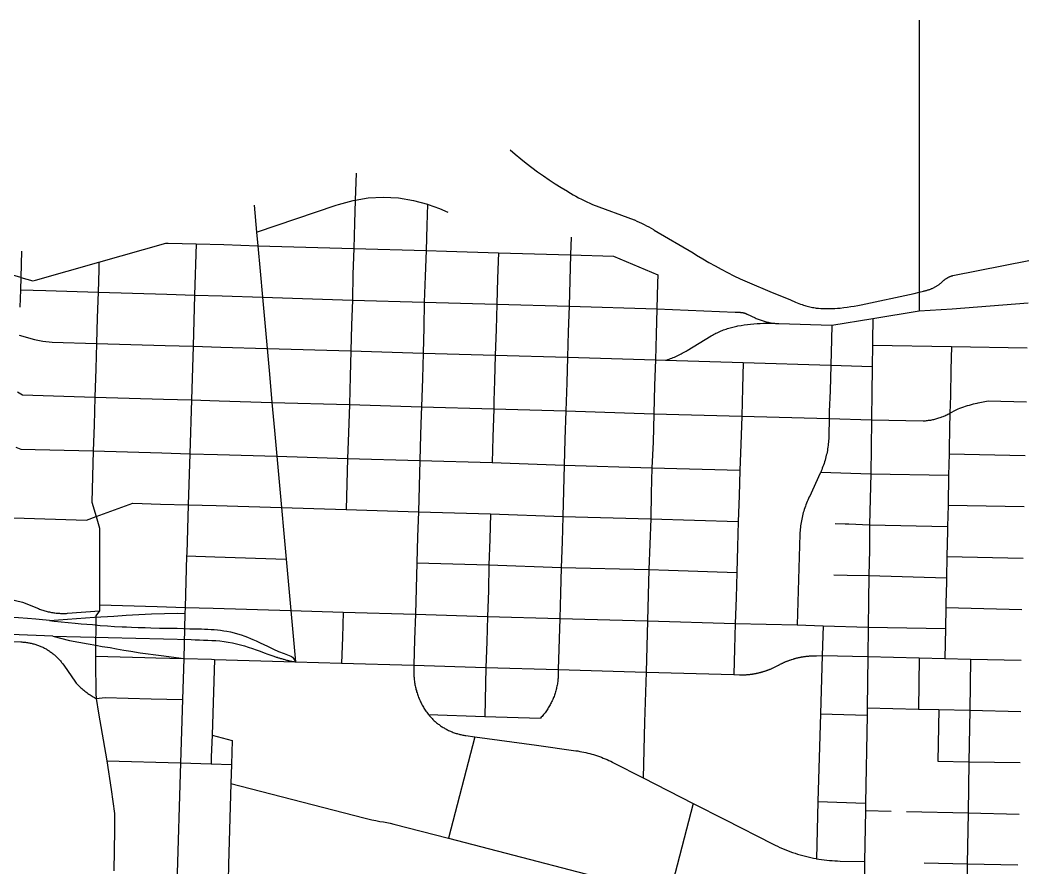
# Model space of a CAD drawing. Header units: inches. Extents: x 486459 to 494398, y 5455945 to 5462335.
# Drawn here: x 492416 to 494398, y 5457817 to 5459482 of the extents above; entities that cross this region are included whole.
import ezdxf

# ---------------------------------------------------------------- set-up
doc = ezdxf.new("R2010")
doc.units = ezdxf.units.IN
doc.header["$MEASUREMENT"] = 0
for name, color, linetype in [('Arterial', 10, 'Continuous'), ('NonCity', 10, 'Continuous'), ('Other', 10, 'Continuous'), ('Residential', 10, 'Continuous'), ('Secondary', 10, 'Continuous')]:
    doc.layers.add(name, color=color, linetype=linetype)

msp = doc.modelspace()

# ---------------------------------------------------------------- linework, layer by layer
at = {"layer": 'Arterial', "color": 1, "lineweight": -3, "ltscale": 2}
for p, q in [((492707.1, 5459044.3, 5.4), (492761.9, 5459042.7, 6.9)), ((492761.9, 5459042.7, 6.9), (492758.8, 5458942.2, 10.2)), ((492418.9, 5459028.5, 4), (492417.4, 5458976.8, 4.3)), ((492417.4, 5458976.8, 4.3), (492263.2, 5459020.2, 5.1)), ((492570.9, 5459006.9, 4.3), (492570.5, 5458991.5, 4.5)), ((492570.5, 5458991.5, 4.5), (492569.1, 5458947.9, 4.8)), ((492417.4, 5458976.8, 4.3), (492416.7, 5458952.4, 4.5)), ((492416.7, 5458952.4, 4.5), (492415.7, 5458918.4, 5.5)), ((492416.7, 5458952.4, 4.5), (492466.3, 5458950.9, 5.1)), ((492466.3, 5458950.9, 5.1), (492569.1, 5458947.9, 4.8)), ((492569.1, 5458947.9, 4.8), (492567.5, 5458897.5, 5.4)), ((492569.1, 5458947.9, 4.8), (492704.1, 5458943.8, 9.3)), ((492704.1, 5458943.8, 9.3), (492758.8, 5458942.2, 10.2)), ((492758.8, 5458942.2, 10.2), (492755.8, 5458841.6, 12)), ((492758.8, 5458942.2, 10.2), (492813.2, 5458940.6, 11.5)), ((492813.2, 5458940.6, 11.5), (492892, 5458938.3, 12.5)), ((492892, 5458938.3, 12.5), (493069.3, 5458932.3, 15.9)), ((493069.3, 5458932.3, 15.9), (493210.1, 5458928.5, 16)), ((493210.1, 5458928.5, 16), (493352.6, 5458924.5, 14.4)), ((493352.6, 5458924.5, 14.4), (493494.5, 5458920.4, 11.5)), ((494247.2, 5458915.1, 5.7), (494396.1, 5458926.8, 4.7)), ((493494.5, 5458920.4, 11.5), (493666.9, 5458915.3, 9.3)), ((494091.2, 5458896, 6.5), (494182, 5458910.9, 6.2)), ((494182, 5458910.9, 6.2), (494247.2, 5458915.1, 5.7)), ((492567.5, 5458897.5, 5.4), (492566, 5458847.2, 5.8)), ((494010.9, 5458882.9, 5.7), (494091.2, 5458896, 6.5)), ((492566, 5458847.2, 5.8), (492564.6, 5458797, 5.5)), ((492566, 5458847.2, 5.8), (492701.1, 5458843.3, 10.2)), ((492701.1, 5458843.3, 10.2), (492755.8, 5458841.6, 12)), ((492755.8, 5458841.6, 12), (492752.6, 5458736.1, 12)), ((492755.8, 5458841.6, 12), (492810.2, 5458840, 13.1)), ((492810.2, 5458840, 13.1), (492901.2, 5458837.2, 14.9)), ((492901.2, 5458837.2, 14.9), (493066, 5458832.5, 18.3)), ((493066, 5458832.5, 18.3), (493207.8, 5458828.3, 18.9)), ((493207.8, 5458828.3, 18.9), (493349.6, 5458824.1, 17.2)), ((493349.6, 5458824.1, 17.2), (493491.5, 5458819.9, 12.8)), ((493491.5, 5458819.9, 12.8), (493664, 5458814.6, 12.3)), ((493664, 5458814.6, 12.3), (493683.9, 5458814.1, 12.1)), ((492564.6, 5458797, 5.5), (492563, 5458741.7, 5.4)), ((492563, 5458741.7, 5.4), (492561.3, 5458686.5, 5)), ((492563, 5458741.7, 5.4), (492698, 5458737.7, 9.8)), ((492698, 5458737.7, 9.8), (492752.6, 5458736.1, 12)), ((492752.6, 5458736.1, 12), (492749.5, 5458630.5, 11.3)), ((492752.6, 5458736.1, 12), (492807, 5458734.4, 13)), ((492807, 5458734.4, 13), (492910.8, 5458731.3, 15.9)), ((492910.8, 5458731.3, 15.9), (493062.9, 5458726.9, 20.1)), ((493062.9, 5458726.9, 20.1), (493204.7, 5458722.7, 22)), ((493204.7, 5458722.7, 22), (493346.6, 5458718.5, 20.7)), ((493346.6, 5458718.5, 20.7), (493488.4, 5458714.4, 16)), ((493488.4, 5458714.4, 16), (493661, 5458709, 14.4)), ((493661, 5458709, 14.4), (493833.6, 5458704, 13.4)), ((493833.6, 5458704, 13.4), (494005.4, 5458699.5, 5.7)), ((492561.3, 5458686.5, 5), (492559.8, 5458636.2, 4.8)), ((494005.4, 5458699.5, 5.7), (494088.3, 5458696.8, 12.5)), ((492559.8, 5458636.2, 4.8), (492558.3, 5458585.9, 4.1)), ((492559.8, 5458636.2, 4.8), (492694.8, 5458632.1, 8.9)), ((492694.8, 5458632.1, 8.9), (492749.5, 5458630.5, 11.3)), ((492749.5, 5458630.5, 11.3), (492746.4, 5458530, 9.8)), ((492556.8, 5458535.6, 4.2), (492565.5, 5458507.1)), ((492691.8, 5458531.6, 7.8), (492746.4, 5458530, 9.8)), ((492746.4, 5458530, 9.8), (492743.3, 5458434.4, 8.1)), ((492743.2, 5458429.6, 7.9), (492740.1, 5458328.7, 6.3)), ((492743.3, 5458434.4, 8.1), (492743.2, 5458429.6, 7.9)), ((492571.9, 5458333.8, 4), (492572, 5458321.7, 4)), ((492571.9, 5458333.8, 4), (492685.5, 5458330.4, 4.1)), ((492685.5, 5458330.4, 4.1), (492740.1, 5458328.7, 6.3)), ((492740.1, 5458328.7, 6.3), (492739.8, 5458316.8, 5.9)), ((492739.8, 5458316.8, 5.9), (492737.5, 5458228.1, 4)), ((492737.5, 5458228.1, 4), (492734.9, 5458147.5, 4.2)), ((492734.9, 5458147.5, 4.2), (492731, 5458023.3, 4.1)), ((492731, 5458023.3, 4.1), (492723.7, 5457784.6, 4.7))]:
    msp.add_line(p, q, dxfattribs=at)
for points in [[(492570.9, 5459006.9, 4.3), (492702.5, 5459044.4, 5.4), (492707.1, 5459044.3, 5.4)], [(492417.4, 5458976.8, 4.3), (492440.8, 5458969.8, 4.5), (492446, 5458971.2, 4.5), (492570.9, 5459006.9, 4.3)], [(493666.9, 5458915.3, 9.3), (493820.8, 5458908.6, 7.7), (493829, 5458908.3, 7.4), (493829.7, 5458908.3, 7.4), (493830.3, 5458908.3, 7.4), (493831, 5458908.2, 7.4), (493831.7, 5458908.2, 7.4), (493832.3, 5458908.1, 7.4), (493833, 5458908, 7.4), (493833.7, 5458907.9, 7.4), (493834.3, 5458907.8, 7.4), (493835, 5458907.7, 7.4), (493835.6, 5458907.6, 7.4), (493836.3, 5458907.4, 7.4), (493836.9, 5458907.3, 7.4), (493837.6, 5458907.1, 7.4), (493838.2, 5458906.9, 7.4), (493838.9, 5458906.8, 7.4), (493839.5, 5458906.6, 7.4), (493840.2, 5458906.3, 7.4), (493840.8, 5458906.1, 7.2), (493841.4, 5458905.9, 7.2), (493842, 5458905.7, 7.2), (493842.7, 5458905.4, 7.2), (493843.3, 5458905.1, 7.2), (493843.9, 5458904.9, 7.2), (493844.4, 5458904.6, 7.2), (493859.9, 5458897.3, 6.9), (493860.2, 5458897.2, 6.9), (493862, 5458896.4, 6.9), (493863.9, 5458895.5, 6.9), (493865.9, 5458894.7, 6.7), (493867.8, 5458894, 6.7), (493869.7, 5458893.2, 6.7), (493871.7, 5458892.5, 6.7), (493873.7, 5458891.9, 6.7), (493875.7, 5458891.2, 6.7), (493877.6, 5458890.6, 6.3), (493879.6, 5458890.1, 6.3), (493881.7, 5458889.6, 6.3), (493883.7, 5458889.1, 6.3), (493885.7, 5458888.6, 6.3), (493887.7, 5458888.2, 6.3), (493889.8, 5458887.8, 5.8), (493891.8, 5458887.5, 5.8), (493893.9, 5458887.2, 5.8), (493895.2, 5458887, 5.8)], [(493773.6, 5458861.8, 9.9), (493776, 5458863.1, 9.9), (493778.3, 5458864.5, 9.7), (493780.7, 5458865.8, 9.7), (493783.1, 5458867, 9.4), (493785.6, 5458868.2, 9.4), (493788, 5458869.4, 9.4), (493790.5, 5458870.5, 9.4), (493793, 5458871.6, 9.4), (493795.5, 5458872.6, 8.9), (493798.1, 5458873.6, 8.9), (493800.6, 5458874.5, 8.9), (493803.2, 5458875.4, 8.7), (493805.8, 5458876.3, 8.5), (493808.4, 5458877.1, 8.5), (493811, 5458877.9, 8.5), (493813.6, 5458878.6, 8.5), (493816.2, 5458879.3, 8.5), (493818.9, 5458879.9, 8.1), (493821.5, 5458880.5, 8.1), (493824.2, 5458881, 8.1), (493826.2, 5458881.4, 8.1), (493832.4, 5458882.4, 7.5), (493838.6, 5458883.4, 7.5), (493844.9, 5458884.2, 7.1), (493851.2, 5458885, 7.1), (493857.5, 5458885.6, 7), (493863.8, 5458886.1, 7), (493870.1, 5458886.5, 6.9), (493876.4, 5458886.8, 6.9), (493882.7, 5458887, 6.3), (493889, 5458887, 5.8), (493895.2, 5458887, 5.8)], [(493895.2, 5458887, 5.8), (493896, 5458886.9, 5.8), (493898, 5458886.7, 6), (493900.1, 5458886.5, 6), (493902.2, 5458886.3, 5.7), (493904.2, 5458886.2, 5.7), (493906.3, 5458886.1, 5.7), (494010.9, 5458882.9, 5.7)], [(492414.1, 5458863.3, 5.9), (492444.5, 5458854.8, 5.7), (492460.4, 5458851.6, 5.6), (492479.3, 5458849.8, 5), (492566, 5458847.2, 5.8)], [(493683.9, 5458814.1, 12.1), (493685.4, 5458814.5, 12.2), (493688.2, 5458815.4, 12.2), (493690.9, 5458816.3, 12.2), (493693.6, 5458817.2, 12.1), (493696.2, 5458818.2, 12.1), (493698.9, 5458819.2, 12), (493701.5, 5458820.3, 12), (493704.2, 5458821.4, 12), (493706.8, 5458822.6, 12), (493709.3, 5458823.8, 12), (493711.9, 5458825.1, 12), (493714.4, 5458826.4, 12), (493717, 5458827.7, 12), (493719.4, 5458829.1, 11.5), (493721.9, 5458830.5, 11.5), (493724.4, 5458832, 11.5), (493726.8, 5458833.5, 11.5), (493773.6, 5458861.8, 9.9)], [(492411, 5458751.8, 5.7), (492420.7, 5458746, 5.9), (492563, 5458741.7, 5.4)], [(494242.8, 5458710.2, 11.1), (494255.1, 5458716.9, 10.9), (494258.7, 5458718.4, 10.9), (494262.4, 5458719.8, 10.6), (494266.1, 5458721.2, 10.6), (494269.8, 5458722.5, 10.6), (494273.5, 5458723.8, 10.2), (494277.3, 5458725, 10.2), (494281.1, 5458726.1, 10.2), (494284.9, 5458727.2, 10.2), (494288.7, 5458728.2, 9.8), (494292.5, 5458729.1, 9.8), (494296.4, 5458730, 9.8), (494298.4, 5458730.4, 9.3), (494318.1, 5458734.2, 9), (494393, 5458732.6, 6.9)], [(494088.3, 5458696.8, 12.5), (494190.1, 5458695, 11.7), (494190.3, 5458695.1, 11.7), (494192.4, 5458695.2, 11.7), (494194.5, 5458695.3, 11.7), (494196.6, 5458695.5, 11.7), (494198.7, 5458695.8, 11.7), (494200.8, 5458696.1, 11.7), (494202.8, 5458696.4, 11.8), (494204.9, 5458696.7, 11.8), (494207, 5458697.1, 11.8), (494209, 5458697.5, 11.8), (494211.1, 5458698, 11.8), (494213.1, 5458698.4, 11.6), (494215.2, 5458699, 11.6), (494217.2, 5458699.5, 11.6), (494219.2, 5458700.1, 11.6), (494221.2, 5458700.7, 11.6), (494223.2, 5458701.4, 11.6), (494225.2, 5458702.1, 11.7), (494227.1, 5458702.8, 11.7), (494229.1, 5458703.6, 11.7), (494231, 5458704.4, 11.7), (494233, 5458705.2, 11.7), (494234.9, 5458706.1, 11.7), (494236.8, 5458707, 11.7), (494238.6, 5458707.9, 11.1), (494240.5, 5458708.9, 11.1), (494242.8, 5458710.2, 11.1)], [(492407.9, 5458643.6, 5), (492417.8, 5458639.3, 4.9), (492559.8, 5458636.2, 4.8)], [(492558.3, 5458585.9, 4.1), (492556.8, 5458535.6, 4.2), (492556.8, 5458535.6, 4.2)], [(492565.5, 5458507.1, 0), (492637.6, 5458533.2, 6.4), (492691.8, 5458531.6, 7.8)], [(492403.8, 5458504.2, 3.8), (492546.5, 5458500.2, 3.8), (492565.5, 5458507.1, 0)], [(492565.5, 5458507.1, 0), (492571.9, 5458484.1, 3.7), (492571.9, 5458333.8, 4)], [(492279.4, 5458372, 4.1), (492420.7, 5458339, 4.4), (492452.1, 5458326.2, 4.3), (492454.2, 5458325.3, 4.3), (492456.3, 5458324.5, 4.3), (492458.4, 5458323.8, 4.3), (492460.6, 5458323.1, 4.3), (492462.7, 5458322.4, 4.3), (492464.8, 5458321.8, 4.1), (492467, 5458321.2, 4.1), (492469.2, 5458320.6, 4.1), (492471.3, 5458320.1, 4.1), (492473.5, 5458319.6, 4.1), (492475.7, 5458319.1, 4.6), (492477.9, 5458318.7, 4.6), (492480.1, 5458318.4, 4.6), (492482.4, 5458318, 4.6), (492484.6, 5458317.7, 4.6), (492486.8, 5458317.5, 4.6), (492489, 5458317.3, 4.4), (492491.3, 5458317.1, 4.4), (492493.5, 5458317, 4.4), (492495.7, 5458316.9, 4.4), (492498, 5458316.8, 4.4), (492500.2, 5458316.8, 4.3), (492502.5, 5458316.8, 4.3), (492504.7, 5458316.8, 4.3), (492506.9, 5458316.9, 4.3), (492509.2, 5458317.1, 4.3), (492509.3, 5458317.1, 4.3), (492572, 5458321.7, 4)], [(492572, 5458321.7, 4), (492564.7, 5458311.9, 3.7), (492564, 5458233.2, 3.8)], [(492262.3, 5458265.4, 4.7), (492417.8, 5458260.7, 4.4), (492419.5, 5458260.7, 4.4), (492421.3, 5458260.6, 4.4), (492423.2, 5458260.4, 4.4), (492425, 5458260.3, 4.4), (492426.9, 5458260.1, 4.4), (492428.7, 5458259.8, 4.3), (492430.5, 5458259.6, 4.3), (492432.4, 5458259.3, 4.3), (492434.2, 5458258.9, 4.3), (492436, 5458258.6, 4.3), (492437.8, 5458258.2, 4.3), (492439.6, 5458257.8, 4.4), (492441.4, 5458257.3, 4.4), (492443.2, 5458256.8, 4.4), (492445, 5458256.3, 4.4), (492446.7, 5458255.8, 4.4), (492448.5, 5458255.2, 4.4), (492450.2, 5458254.6, 4.4), (492452, 5458253.9, 4.1), (492453.7, 5458253.3, 4.1), (492455.4, 5458252.6, 4.1), (492457.1, 5458251.8, 4.1), (492458.8, 5458251.1, 4.1), (492460.5, 5458250.3, 4.1), (492462.1, 5458249.5, 4.1), (492463.8, 5458248.6, 3.9), (492465.4, 5458247.8, 3.9), (492467, 5458246.9, 3.9), (492468.6, 5458245.9, 3.9), (492470.2, 5458245, 3.9), (492471.8, 5458244, 3.9), (492473.3, 5458243, 3.9), (492474.8, 5458241.9, 3.9), (492476.4, 5458240.9, 3.9), (492477.8, 5458239.8, 3.9), (492479.3, 5458238.6, 3.9), (492480.8, 5458237.5, 3.9), (492482.2, 5458236.3, 3.9), (492483.6, 5458235.1, 3.9), (492485, 5458233.9, 3.9), (492486.4, 5458232.7, 3.9), (492487.7, 5458231.4, 4), (492489.1, 5458230.1, 3.9), (492490.4, 5458228.8, 3.9), (492491.6, 5458227.5, 3.9), (492492.9, 5458226.1, 3.9), (492494.1, 5458224.7, 3.9), (492495.3, 5458223.3, 3.9), (492496.5, 5458221.9, 3.9), (492497.7, 5458220.5, 3.9), (492498.8, 5458219, 3.8), (492499.9, 5458217.5, 3.7), (492501, 5458216, 3.7), (492501.7, 5458215, 3.7), (492524.7, 5458181.4, 4), (492526.5, 5458179.5, 4), (492528.2, 5458177.7, 4), (492530, 5458175.9, 4), (492531.8, 5458174.1, 4), (492533.6, 5458172.4, 4), (492535.5, 5458170.7, 4), (492537.4, 5458169, 3.9), (492539.3, 5458167.4, 3.9), (492541.2, 5458165.8, 3.9), (492543.2, 5458164.2, 3.9), (492545.2, 5458162.7, 3.9), (492547.2, 5458161.2, 4.6), (492549.3, 5458159.7, 4.6), (492551.4, 5458158.3, 4.6), (492553.5, 5458156.9, 4.3), (492555.6, 5458155.5, 4.3), (492557.8, 5458154.2, 5.1), (492559.9, 5458152.9, 5.1), (492562.1, 5458151.7, 5.1), (492564.4, 5458150.5, 5.1), (492565.5, 5458149.9, 5.1)], [(492564, 5458233.2, 3.8), (492564, 5458222.4, 4.2), (492564.7, 5458159.2, 4.6), (492565.5, 5458149.9, 5.1)]]:
    msp.add_polyline3d(points, dxfattribs=at)
at = {"layer": 'NonCity', "color": 180, "lineweight": -3, "true_color": 0x5400ff}
msp.add_line((494248.5, 5458980.5, 4.6), (494397.7, 5459010.3, 4.6), dxfattribs=at)
for points in [[(493378.5, 5459227.2, 4.1), (493388.7, 5459218.6, 3.9), (493399.5, 5459209.7, 3.8), (493410.4, 5459201.1, 3.9), (493421.5, 5459192.6, 4), (493432.8, 5459184.4, 4), (493444.2, 5459176.3, 4.2), (493455.7, 5459168.5, 4), (493467.4, 5459160.8, 4.1), (493479.2, 5459153.4, 4.1), (493491.1, 5459146.1, 4.3), (493492, 5459145.6, 4.3), (493497.2, 5459142.4, 4.4), (493502.5, 5459139.3, 4.3), (493507.8, 5459136.3, 4.7), (493513.2, 5459133.4, 4.7), (493518.6, 5459130.6, 4.3), (493524.1, 5459127.9, 4.6), (493529.6, 5459125.3, 4.5), (493535.1, 5459122.8, 4.5), (493540.8, 5459120.3, 4.5), (493622.5, 5459089.8, 4.5), (493622.8, 5459089.7, 4.5), (493627.6, 5459087.6, 4.2), (493632.4, 5459085.4, 4.2), (493637.1, 5459083.2, 4.6), (493641.8, 5459080.9, 4.6), (493646.4, 5459078.4, 4.5), (493651, 5459075.9, 4.5), (493655.6, 5459073.4, 4.5), (493660.1, 5459070.7, 4.5), (493661.7, 5459069.8, 4.7), (493738.4, 5459025, 4.7), (493745.1, 5459020.8, 4.6), (493757, 5459013.5, 4.8), (493769.1, 5459006.4, 5), (493781.2, 5458999.5, 5), (493793.5, 5458992.9, 5.1), (493805.8, 5458986.4, 5), (493818.3, 5458980.2, 5.2), (493830.9, 5458974.2, 5.3), (493848.7, 5458966.3, 5.2), (493888.8, 5458949.1, 5), (493929.2, 5458932.7, 5), (493939.2, 5458928.5, 5.1), (493949.1, 5458924.5, 4.9), (493950, 5458924.2, 4.9), (493952.5, 5458923.3, 4.9), (493954.9, 5458922.5, 5), (493957.4, 5458921.7, 5), (493959.9, 5458920.9, 5), (493962.5, 5458920.2, 5.1), (493965, 5458919.6, 5.1), (493967.5, 5458919, 5.1), (493970.1, 5458918.4, 5.1), (493972.7, 5458917.9, 5.1), (493975.2, 5458917.4, 5.2), (493977.8, 5458917, 5.2), (493980.1, 5458916.7, 5.2), (493984.4, 5458916.3, 5.2), (493988.8, 5458916, 5.3), (493993.1, 5458915.8, 5.3), (493997.5, 5458915.6, 5.1), (494001.9, 5458915.5, 5.1), (494004.3, 5458915.5, 5.1)], [(494182.4, 5458947.7, 5), (494190.8, 5458949.9, 5), (494192.4, 5458950.3, 5), (494193.1, 5458950.4, 5), (494194.3, 5458950.7, 5), (494195.6, 5458951, 5), (494196.9, 5458951.3, 5), (494198.1, 5458951.7, 5), (494199.4, 5458952.1, 5), (494200.6, 5458952.5, 5), (494201.9, 5458952.9, 5), (494203.1, 5458953.3, 5), (494204.3, 5458953.8, 5), (494205.6, 5458954.3, 5), (494206.8, 5458954.8, 5), (494208, 5458955.3, 5), (494209.1, 5458955.8, 5), (494210.3, 5458956.4, 5), (494211.5, 5458957, 5), (494212.7, 5458957.6, 5), (494213.8, 5458958.2, 4.9), (494214.9, 5458958.9, 4.9), (494216.1, 5458959.5, 4.9), (494217.2, 5458960.2, 4.7), (494218.3, 5458960.9, 4.7), (494219.4, 5458961.7, 4.7), (494220.4, 5458962.4, 4.7), (494221.5, 5458963.2, 4.7), (494222.6, 5458964, 4.7), (494223.6, 5458964.8, 4.7), (494224.6, 5458965.6, 4.7), (494225.6, 5458966.4, 4.8), (494226.2, 5458967, 4.8), (494226.8, 5458967.7, 4.8), (494227.5, 5458968.3, 4.8), (494228.1, 5458968.9, 4.8), (494228.7, 5458969.5, 4.8), (494229.4, 5458970, 4.8), (494230, 5458970.6, 4.8), (494230.7, 5458971.2, 4.8), (494231.4, 5458971.7, 4.5), (494232.1, 5458972.3, 4.5), (494232.8, 5458972.8, 4.5), (494233.5, 5458973.3, 4.5), (494234.2, 5458973.8, 4.5), (494234.9, 5458974.3, 4.5), (494235.7, 5458974.7, 4.5), (494236.4, 5458975.2, 4.5), (494237.2, 5458975.6, 4.6), (494237.9, 5458976.1, 4.6), (494238.7, 5458976.5, 4.6), (494239.5, 5458976.9, 4.6), (494240.2, 5458977.3, 4.6), (494241, 5458977.7, 4.6), (494241.8, 5458978, 4.6), (494242.6, 5458978.4, 4.6), (494243.4, 5458978.7, 4.6), (494244.2, 5458979, 4.6), (494245, 5458979.3, 4.6), (494245.9, 5458979.6, 4.6), (494246.7, 5458979.9, 4.6), (494247.5, 5458980.2, 4.6), (494248.4, 5458980.4, 4.6), (494248.5, 5458980.5, 4.6)], [(494004.3, 5458915.5, 5.1), (494006.4, 5458915.5, 5.1), (494011.6, 5458915.7, 5.1), (494016.8, 5458915.9, 5.1), (494022.1, 5458916.3, 5.2), (494027.1, 5458916.7, 5.2), (494034, 5458917.5, 5.3), (494041, 5458918.4, 5.3), (494047.9, 5458919.4, 5.2), (494054.7, 5458920.5, 5.2), (494061.6, 5458921.7, 5.3), (494068.5, 5458923, 5.1), (494172.5, 5458945.2, 5.3), (494182.4, 5458947.7, 5)]]:
    msp.add_polyline3d(points, dxfattribs=at)
at = {"layer": 'Other'}
for points in [[(492474, 5458302.8, 0), (492467.5, 5458303.4, 0), (492460.3, 5458304.1, 0), (492446.8, 5458305.2, 0), (492430.6, 5458306.6, 0), (492395.3, 5458309.6, 0)], [(492474, 5458302.8, 0), (492562.1, 5458309.3, 3.7), (492600.4, 5458311.1, 3.3), (492624.5, 5458313.2, 4.4), (492674.3, 5458315.8, 2.7), (492725.4, 5458317.2, 6.2), (492739.8, 5458316.8, 5.9)], [(492474, 5458302.8, 0), (492483.2, 5458301.8, 0), (492497, 5458300.2, 0), (492510.8, 5458298.8, 0), (492524.1, 5458297.6, 0), (492536.2, 5458296.5, 0), (492558.1, 5458294.7, 0), (492573.3, 5458293.3, 0), (492588, 5458292.2, 0), (492601.4, 5458291.3, 0), (492616.8, 5458290.5, 0), (492625, 5458290.2, 0), (492634.9, 5458289.8, 0), (492648.1, 5458289.3, 0), (492662, 5458288.9, 0), (492673.1, 5458288.5, 0), (492690.1, 5458288.1, 0), (492702.5, 5458287.8, 0), (492724.6, 5458287.5, 0), (492749.7, 5458286.8, 0), (492758.3, 5458286.5, 0), (492765.7, 5458286.4, 0), (492772.1, 5458286.2, 0), (492778.3, 5458286, 0), (492785, 5458285.7, 0), (492791.6, 5458285.3, 0), (492797.6, 5458284.9, 0), (492803.8, 5458284.4, 0), (492810, 5458283.7, 0), (492816.6, 5458282.8, 0), (492822, 5458282, 0), (492829.6, 5458280.4, 0), (492836.4, 5458278.8, 0), (492843.2, 5458276.9, 0), (492850.1, 5458274.7, 0), (492857.3, 5458272.2, 0), (492863, 5458269.9, 0), (492869, 5458267.5, 0), (492873.3, 5458265.7, 0), (492879.5, 5458262.8, 0), (492887.7, 5458259, 0), (492902.2, 5458252.2, 0), (492913.7, 5458246.7, 0), (492923.7, 5458242.1, 0), (492934.6, 5458237.7, 0), (492947.9, 5458233, 0), (492949.5, 5458232.1, 0), (492951.4, 5458230.5, 0), (492953.4, 5458228.3, 0), (492955.9, 5458224.1, 0), (492956.8, 5458221.8, 4.6)], [(492480.5, 5458272.2, 3.6), (492132.4, 5458286, 4.9)], [(492480.5, 5458272.2, 3.6), (492752.3, 5458265.4, 0), (492760.2, 5458265.1, 0), (492768.4, 5458264.8, 0), (492776.5, 5458264.5, 0), (492784.6, 5458264.2, 0), (492792.6, 5458263.8, 0), (492800.8, 5458263.4, 0), (492808.6, 5458262.7, 0), (492816.7, 5458261.7, 0), (492824.9, 5458260.5, 0), (492833, 5458259, 0), (492841.3, 5458257.1, 0), (492848.8, 5458255.1, 0), (492856.9, 5458252.8, 0), (492864.4, 5458250.4, 0), (492872.3, 5458247.9, 0), (492879.8, 5458245.3, 0), (492887.5, 5458242.5, 0), (492895.5, 5458239.5, 0), (492902.7, 5458236.8, 0), (492910.5, 5458234, 0), (492914.2, 5458232.7, 0), (492915.9, 5458232.1, 0), (492917.7, 5458231.5, 0), (492919.2, 5458231, 0), (492920.8, 5458230.5, 0), (492922, 5458230.2, 0), (492923.5, 5458229.7, 0), (492925, 5458229.3, 0), (492926.5, 5458228.8, 0), (492927.8, 5458228.5, 0), (492929.6, 5458227.9, 0), (492931.4, 5458227.4, 0), (492932.8, 5458227, 0), (492934.2, 5458226.6, 0), (492936, 5458226.1, 0), (492937.5, 5458225.7, 0), (492939.2, 5458225.2, 0), (492940.8, 5458224.8, 0), (492942.1, 5458224.5, 0), (492943.3, 5458224.2, 0), (492944.4, 5458223.9, 0), (492946.1, 5458223.4, 0), (492947.7, 5458223.1, 0), (492949.2, 5458222.8, 0), (492950.9, 5458222.5, 0), (492952.4, 5458222.2, 0), (492954, 5458222, 0), (492955.5, 5458221.9, 0), (492956.8, 5458221.8, 4.6)], [(492480.5, 5458272.2, 3.6), (492512.9, 5458263.7, 3.6), (492550, 5458257.3, 3.7), (492565.1, 5458254.4, 3.6), (492577.6, 5458252, 3.8), (492593.2, 5458249.5, 3.5), (492605.5, 5458247.4, 3), (492619.6, 5458244.8, 3.6), (492633.7, 5458242.4, 3.8), (492652, 5458239.1, 3.5), (492693.1, 5458234, 4.6), (492737.5, 5458228.1, 4)]]:
    msp.add_polyline3d(points, dxfattribs=at)
at = {"layer": 'Residential', "color": 7, "lineweight": -3}
for p, q in [((494182.3, 5459482.1, 1.2), (494182.4, 5458947.7, 5)), ((493076.1, 5459181.9, 5), (493074.6, 5459128.8, 9.3)), ((493074.6, 5459128.8, 9.3), (493073.2, 5459083.1, 11.3)), ((493216.4, 5459120.8, 9.6), (493215.2, 5459079, 11.6)), ((492875.7, 5459118.8, 4.6), (492880.6, 5459065.4, 8.5)), ((493073.2, 5459083.1, 11.3), (493071.8, 5459033.5, 14)), ((492880.6, 5459065.4, 8.5), (492883, 5459039.1, 9.9)), ((493215.2, 5459079, 11.6), (493213.8, 5459029.4, 13.6)), ((492761.9, 5459042.7, 6.9), (492816.2, 5459041.2, 7.7)), ((492816.2, 5459041.2, 7.7), (492883, 5459039.1, 9.9)), ((493498.5, 5459055.8, 6.6), (493497.5, 5459021.1, 8.5)), ((492883, 5459039.1, 9.9), (492887.4, 5458988.8, 11.4)), ((492883, 5459039.1, 9.9), (493071.8, 5459033.5, 14)), ((493071.8, 5459033.5, 14), (493069.8, 5458983.2, 14.9)), ((493071.8, 5459033.5, 14), (493213.8, 5459029.4, 13.6)), ((493213.8, 5459029.4, 13.6), (493211.9, 5458979.4, 14.5)), ((493213.8, 5459029.4, 13.6), (493253.9, 5459028.2, 12.8)), ((493253.9, 5459028.2, 12.8), (493355.6, 5459025.2, 11.7)), ((493355.6, 5459025.2, 11.7), (493354.1, 5458974.9, 13.1)), ((493355.6, 5459025.2, 11.7), (493497.5, 5459021.1, 8.5)), ((493497.5, 5459021.1, 8.5), (493496, 5458970.7, 10.5)), ((492887.4, 5458988.8, 11.4), (492892, 5458938.3, 12.5)), ((493069.8, 5458983.2, 14.9), (493069.3, 5458932.3, 15.9)), ((493669, 5458981.8, 7.2), (493668.5, 5458965.3, 7.4)), ((493211.9, 5458979.4, 14.5), (493210.1, 5458928.5, 16)), ((493354.1, 5458974.9, 13.1), (493352.6, 5458924.5, 14.4)), ((493496, 5458970.7, 10.5), (493494.5, 5458920.4, 11.5)), ((493668.5, 5458965.3, 7.4), (493666.9, 5458915.3, 9.3)), ((494182.4, 5458947.7, 5), (494182, 5458910.9, 6.2)), ((492892, 5458938.3, 12.5), (492896.6, 5458887.8, 13.9)), ((493069.3, 5458932.3, 15.9), (493067.4, 5458882.7, 16.9)), ((493210.1, 5458928.5, 16), (493209.4, 5458878.2, 17.1)), ((493352.6, 5458924.5, 14.4), (493351.1, 5458874.3, 15.8)), ((493494.5, 5458920.4, 11.5), (493493, 5458870.1, 12.4)), ((493666.9, 5458915.3, 9.3), (493665.5, 5458864.9, 10.6)), ((492896.6, 5458887.8, 13.9), (492901.2, 5458837.2, 14.9)), ((493067.4, 5458882.7, 16.9), (493066, 5458832.5, 18.3)), ((494010.9, 5458882.9, 5.7), (494010.1, 5458854.7, 5.6)), ((494091.2, 5458896, 6.5), (494090.5, 5458852.4, 6.7)), ((493209.4, 5458878.2, 17.1), (493207.8, 5458828.3, 18.9)), ((493351.1, 5458874.3, 15.8), (493349.6, 5458824.1, 17.2)), ((493493, 5458870.1, 12.4), (493491.5, 5458819.9, 12.8)), ((493665.5, 5458864.9, 10.6), (493664, 5458814.6, 12.3)), ((494010.1, 5458854.7, 5.6), (494008.7, 5458804.5, 5.5)), ((494090.3, 5458843.4, 6.8), (494089.8, 5458802.1, 7)), ((494090.5, 5458852.4, 6.7), (494090.3, 5458843.4, 6.8)), ((494090.3, 5458843.4, 6.8), (494245.8, 5458840.9, 7.6)), ((492901.2, 5458837.2, 14.9), (492905.7, 5458786.9, 15.5)), ((493066, 5458832.5, 18.3), (493064.5, 5458782.2, 19)), ((493207.8, 5458828.3, 18.9), (493206.3, 5458778, 20.4)), ((493349.6, 5458824.1, 17.2), (493348.2, 5458773.8, 18.9)), ((494245.8, 5458840.9, 7.6), (494244.7, 5458795.1, 8.6)), ((494245.8, 5458840.9, 7.6), (494394.5, 5458838.2, 6.5)), ((493491.5, 5458819.9, 12.8), (493490.1, 5458769.6, 14)), ((493664, 5458814.6, 12.3), (493662.5, 5458764.4, 13.3)), ((493683.9, 5458814.1, 12.1), (493836.4, 5458809.8, 11.5)), ((493836.4, 5458809.8, 11.5), (493834.9, 5458759.4, 12.4)), ((493836.4, 5458809.8, 11.5), (494008.7, 5458804.5, 5.5)), ((494008.7, 5458804.5, 5.5), (494007.2, 5458754.2, 6)), ((494008.7, 5458804.5, 5.5), (494089.8, 5458802.1, 7)), ((492905.7, 5458786.9, 15.5), (492910.8, 5458731.3, 15.9)), ((494089.7, 5458797.5, 7), (494089, 5458751.8, 9.7)), ((494089.8, 5458802.1, 7), (494089.7, 5458797.5, 7)), ((494244.7, 5458795.1, 8.6), (494243.6, 5458744, 10)), ((493064.5, 5458782.2, 19), (493062.9, 5458726.9, 20.1)), ((493206.3, 5458778, 20.4), (493204.7, 5458722.7, 22)), ((493490.1, 5458769.6, 14), (493488.4, 5458714.4, 16)), ((493662.5, 5458764.4, 13.3), (493661, 5458709, 14.4)), ((493834.9, 5458759.4, 12.4), (493833.6, 5458704, 13.4)), ((494089, 5458751.8, 9.7), (494088.3, 5458696.8, 12.5)), ((494243.6, 5458744, 10), (494242.8, 5458710.2, 11.1)), ((492910.8, 5458731.3, 15.9), (492916, 5458675.9, 15.7)), ((493062.9, 5458726.9, 20.1), (493060.9, 5458671.5, 20.3)), ((493346.6, 5458718.5, 20.7), (493344.7, 5458663, 21.5)), ((493488.4, 5458714.4, 16), (493486.3, 5458658.3, 15.9)), ((493661, 5458709, 14.4), (493659.5, 5458653.2, 14.6)), ((493833.6, 5458704, 13.4), (493831.6, 5458648.5, 13.4)), ((494242.8, 5458710.2, 11.1), (494242.1, 5458680.6, 12.5)), ((494088.3, 5458696.8, 12.5), (494087.7, 5458642, 11.6)), ((492916, 5458675.9, 15.7), (492920.6, 5458625.4, 16.3)), ((493060.9, 5458671.5, 20.3), (493059.5, 5458621.1, 20.6)), ((493202.9, 5458667.3, 23.5), (493201.3, 5458617, 24.7)), ((494242.1, 5458680.6, 12.5), (494241.1, 5458638.8, 13.9)), ((493344.7, 5458663, 21.5), (493343.3, 5458612.9, 22.8)), ((493486.3, 5458658.3, 15.9), (493484.9, 5458608.1, 16.7)), ((493659.5, 5458653.2, 14.6), (493657.4, 5458602.8, 15)), ((493831.6, 5458648.5, 13.4), (493830.2, 5458598.4, 13.8)), ((492749.5, 5458630.5, 11.3), (492804, 5458628.8, 11.9)), ((492804, 5458628.8, 11.9), (492920.6, 5458625.4, 16.3)), ((492920.6, 5458625.4, 16.3), (493059.5, 5458621.1, 20.6)), ((492920.6, 5458625.4, 16.3), (492925.2, 5458575.2, 16.1)), ((494087.7, 5458642, 11.6), (494087, 5458591, 11.2)), ((494240.9, 5458630.1, 14.1), (494239.8, 5458588.1, 15.1)), ((494241.1, 5458638.8, 13.9), (494240.9, 5458630.1, 14.1)), ((494240.9, 5458630.1, 14.1), (494390.6, 5458627, 8)), ((493059.5, 5458621.1, 20.6), (493056.6, 5458520.7, 18.6)), ((493059.5, 5458621.1, 20.6), (493201.3, 5458617, 24.7)), ((493201.3, 5458617, 24.7), (493198.4, 5458516.4, 21.6)), ((493201.3, 5458617, 24.7), (493343.3, 5458612.9, 22.8)), ((493343.3, 5458612.9, 22.8), (493484.9, 5458608.1, 16.7)), ((493484.9, 5458608.1, 16.7), (493483.4, 5458557.6, 16.4)), ((493484.9, 5458608.1, 16.7), (493657.4, 5458602.8, 15)), ((493657.4, 5458602.8, 15), (493656.1, 5458552.7, 14.2)), ((493657.4, 5458602.8, 15), (493830.2, 5458598.4, 13.8)), ((493830.2, 5458598.4, 13.8), (493828.8, 5458548, 13)), ((493988.8, 5458594.5, 6.3), (494087, 5458591, 11.2)), ((494087, 5458591, 11.2), (494086, 5458541.6, 11.5)), ((494087, 5458591, 11.2), (494239.8, 5458588.1, 15.1)), ((494239.8, 5458588.1, 15.1), (494239.7, 5458580, 15.1)), ((492925.2, 5458575.2, 16.1), (492929.6, 5458524.5, 15.6)), ((494239.7, 5458580, 15.1), (494239.1, 5458538.4)), ((493483.4, 5458557.6, 16.4), (493482, 5458507.2, 16.6)), ((493656.1, 5458552.7, 14.2), (493654.9, 5458502.4, 13)), ((493828.8, 5458548, 13), (493827, 5458497.6, 12.3)), ((492746.4, 5458530, 9.8), (492801.2, 5458528.6, 10.7)), ((492801.2, 5458528.6, 10.7), (492929.6, 5458524.5, 15.6)), ((494086, 5458541.6, 11.5), (494085, 5458491, 11.9)), ((494239, 5458529.7, 14.6), (494237.8, 5458487.3, 13.7)), ((494239.1, 5458538.4), (494239, 5458529.7, 14.6)), ((494239, 5458529.7, 14.6), (494388.8, 5458526.9, 9.4)), ((492929.6, 5458524.5, 15.6), (493056.6, 5458520.7, 18.6)), ((492929.6, 5458524.5, 15.6), (492934.2, 5458473.7, 13.2)), ((493056.6, 5458520.7, 18.6), (493198.4, 5458516.4, 21.6)), ((493198.4, 5458516.4, 21.6), (493197, 5458466.9, 18)), ((493198.4, 5458516.4, 21.6), (493340.2, 5458512.2, 20.2)), ((493340.2, 5458512.2, 20.2), (493338.7, 5458462.1, 18)), ((493340.2, 5458512.2, 20.2), (493482, 5458507.2, 16.6)), ((493482, 5458507.2, 16.6), (493480.8, 5458457.2, 16.8)), ((493482, 5458507.2, 16.6), (493654.9, 5458502.4, 13)), ((493654.9, 5458502.4, 13), (493652.9, 5458453, 12.2)), ((493654.9, 5458502.4, 13), (493827, 5458497.6, 12.3)), ((493827, 5458497.6, 12.3), (493825.7, 5458447.3, 11)), ((494017.3, 5458493.5, 7.6), (494036.9, 5458493, 9.2)), ((494036.9, 5458493, 9.2), (494044.4, 5458492.6, 9.2)), ((494044.4, 5458492.6, 9.2), (494085, 5458491, 11.9)), ((494085, 5458491, 11.9), (494084.4, 5458441.4, 11.2)), ((494085, 5458491, 11.9), (494237.8, 5458487.3, 13.7)), ((494237.8, 5458487.3, 13.7), (494237.6, 5458479.1, 13.6)), ((492934.2, 5458473.7, 13.2), (492938.7, 5458423.4, 10.4)), ((493197, 5458466.9, 18), (493195.6, 5458416.3, 15.2)), ((494237.6, 5458479.1, 13.6), (494236.7, 5458428.3, 12.2)), ((493338.7, 5458462.1, 18), (493337.2, 5458412.1, 16.1)), ((493480.8, 5458457.2, 16.8), (493479.2, 5458406.7, 16.8)), ((493652.9, 5458453, 12.2), (493651.3, 5458402.8, 10.9)), ((493825.7, 5458447.3, 11), (493824.2, 5458397.2, 9.8)), ((492743.2, 5458429.6, 7.9), (492798.4, 5458428, 8.9)), ((492798.4, 5458428, 8.9), (492938.7, 5458423.4, 10.4)), ((494084.4, 5458441.4, 11.2), (494083.4, 5458391, 10.8)), ((494236.7, 5458428.3, 12.2), (494235.9, 5458386.7, 10.8)), ((494236.7, 5458428.3, 12.2), (494386.8, 5458425.2, 11.2)), ((492938.7, 5458423.4, 10.4), (492943.2, 5458373.2, 9.1)), ((493195.6, 5458416.3, 15.2), (493194.3, 5458366, 12.5)), ((493195.6, 5458416.3, 15.2), (493337.2, 5458412.1, 16.1)), ((493337.2, 5458412.1, 16.1), (493335.9, 5458361.1, 14.6)), ((493337.2, 5458412.1, 16.1), (493479.2, 5458406.7, 16.8)), ((493479.2, 5458406.7, 16.8), (493477.8, 5458356.4, 16.4)), ((493479.2, 5458406.7, 16.8), (493651.3, 5458402.8, 10.9)), ((493651.3, 5458402.8, 10.9), (493649.9, 5458352.5, 10.2)), ((493651.3, 5458402.8, 10.9), (493690, 5458401.5, 11)), ((493690, 5458401.5, 11), (493824.2, 5458397.2, 9.8)), ((493824.2, 5458397.2, 9.8), (493822.5, 5458347.3, 8.1)), ((494014.3, 5458392.8, 6.5), (494041.1, 5458392.2, 8.6)), ((494041.1, 5458392.2, 8.6), (494083.4, 5458391, 10.8)), ((494083.4, 5458391, 10.8), (494082.8, 5458340.7, 10.4)), ((494083.4, 5458391, 10.8), (494235.9, 5458386.7, 10.8)), ((494235.9, 5458386.7, 10.8), (494235.7, 5458378.3, 10.5)), ((492943.2, 5458373.2, 9.1), (492947.8, 5458322.6, 8.1)), ((494235.7, 5458378.3, 10.5), (494234.8, 5458336.8, 9.4)), ((493194.3, 5458366, 12.5), (493192.9, 5458315.2, 10.5)), ((493335.9, 5458361.1, 14.6), (493334.3, 5458310.8, 13.5)), ((493477.8, 5458356.4, 16.4), (493476.4, 5458306.6, 16.2)), ((493649.9, 5458352.5, 10.2), (493648.6, 5458302, 9.8)), ((493822.5, 5458347.3, 8.1), (493821, 5458297.1, 6.9)), ((492740.1, 5458328.7, 6.3), (492795.4, 5458327.1, 6.4)), ((492795.4, 5458327.1, 6.4), (492947.8, 5458322.6, 8.1)), ((494082.8, 5458340.7, 10.4), (494082.1, 5458290, 9.5)), ((494234.7, 5458328.2, 9.1), (494233.8, 5458287.1, 8.2)), ((494234.8, 5458336.8, 9.4), (494234.7, 5458328.2, 9.1)), ((494234.7, 5458328.2, 9.1), (494384.1, 5458324.3, 11.9)), ((492947.8, 5458322.6, 8.1), (493051, 5458319.3, 9.9)), ((492947.8, 5458322.6, 8.1), (492952.2, 5458272, 5.9)), ((493051, 5458319.3, 9.9), (493049.3, 5458269.3, 7.5)), ((493051, 5458319.3, 9.9), (493192.9, 5458315.2, 10.5)), ((493192.9, 5458315.2, 10.5), (493191.1, 5458265.5, 8.2)), ((493192.9, 5458315.2, 10.5), (493334.3, 5458310.8, 13.5)), ((493334.3, 5458310.8, 13.5), (493332.8, 5458260.8, 12.8)), ((493334.3, 5458310.8, 13.5), (493476.4, 5458306.6, 16.2)), ((493476.4, 5458306.6, 16.2), (493473.3, 5458206.3, 13.2)), ((493476.4, 5458306.6, 16.2), (493648.6, 5458302, 9.8)), ((493648.6, 5458302, 9.8), (493647.3, 5458252, 7.8)), ((493648.6, 5458302, 9.8), (493821, 5458297.1, 6.9)), ((493821, 5458297.1, 6.9), (493819.7, 5458247.3, 6)), ((493821, 5458297.1, 6.9), (493942.6, 5458294.1, 6.2)), ((493942.6, 5458294.1, 6.2), (493993.4, 5458292.4, 6)), ((493993.4, 5458292.4, 6), (493991.9, 5458233.8, 5.7)), ((493993.4, 5458292.4, 6), (494082.1, 5458290, 9.5)), ((494082.1, 5458290, 9.5), (494081.4, 5458231.9, 6.7)), ((494082.1, 5458290, 9.5), (494233.8, 5458287.1, 8.2)), ((492952.2, 5458272, 5.9), (492956.8, 5458221.8, 4.6)), ((493049.3, 5458269.3, 7.5), (493047.6, 5458218.9, 4.3)), ((494233.8, 5458287.1, 8.2), (494232.6, 5458228.3, 8.1)), ((493191.1, 5458265.5, 8.2), (493189.8, 5458214.9, 6.2)), ((493332.8, 5458260.8, 12.8), (493331.3, 5458210.3, 12.5)), ((493647.3, 5458252, 7.8), (493645.9, 5458201.5, 6.8)), ((492564, 5458233.1, 3.8), (492661.4, 5458230.4)), ((492661.4, 5458230.4, 3.8), (492682.4, 5458229.8, 4.4)), ((492682.4, 5458229.8, 4.4), (492737.5, 5458228.1, 4)), ((493819.7, 5458247.3, 6), (493818, 5458196.5, 6.2)), ((493991.9, 5458233.8, 5.7), (493988.6, 5458119.4, 3.8)), ((494081.4, 5458231.9, 6.7), (494080.1, 5458131.1, 4.8)), ((494182.5, 5458229.4, 7.4), (494181.1, 5458128.7, 5)), ((492797.8, 5458226.5, 3.9), (492793.4, 5458077.5, 3.7)), ((493331.3, 5458210.3, 12.5), (493328.9, 5458114.4, 10.2)), ((494283, 5458227.2, 8.7), (494281.6, 5458126.4, 7.3)), ((493645.9, 5458201.5, 6.8), (493642.9, 5458103, 4.4)), ((492673.3, 5458149.3, 4), (492734.9, 5458147.5, 4.2)), ((494080.1, 5458131.1, 4.8), (494079.9, 5458116.7, 4.8)), ((494080.1, 5458131.1, 4.8), (494181.1, 5458128.7, 5)), ((493218.5, 5458117.9, 5.3), (493328.9, 5458114.4, 10.2)), ((493328.9, 5458114.4, 10.2), (493438.7, 5458111.3, 10)), ((493988.6, 5458119.4, 3.8), (493983.5, 5457947, 4)), ((493988.6, 5458119.4, 3.8), (494079.9, 5458116.7, 4.8)), ((494079.9, 5458116.7, 4.8), (494077.1, 5457944.2, 4.4)), ((494181.1, 5458128.7, 5), (494220.8, 5458127.8, 6)), ((494220.8, 5458127.8, 6), (494218.8, 5458026.8, 4.2)), ((494220.8, 5458127.8, 6), (494281.6, 5458126.4, 7.3)), ((494281.6, 5458126.4, 7.3), (494279.6, 5458025.5, 5)), ((494281.6, 5458126.4, 7.3), (494381.9, 5458124.2, 10.4)), ((493642.9, 5458103, 4.4), (493639.8, 5457993.8, 4.9)), ((492793.4, 5458077.5, 3.7), (492832.9, 5458067.3, 4.6)), ((493309.4, 5458074.5, 4.5), (493257.7, 5457875, 3.7)), ((493309.4, 5458074.5, 4.5), (493430.5, 5458057.7, 4.7)), ((492832.9, 5458067.3, 4.6), (492831.4, 5458020.1, 4.4)), ((492586.3, 5458026.9, 3.9), (492731, 5458023.3, 4.1)), ((492731, 5458023.3, 4.1), (492791.6, 5458021.3, 3.9)), ((492791.6, 5458021.3, 3.9), (492831.4, 5458020.1, 4.4)), ((492831.4, 5458020.1, 4.4), (492830.3, 5457982.4, 4.6)), ((494218.8, 5458026.8, 4.2), (494279.6, 5458025.5, 5)), ((494279.6, 5458025.5, 5), (494278.3, 5457925.3, 3.8)), ((494279.6, 5458025.5, 5), (494380.5, 5458023.6, 8.3)), ((493639.8, 5457993.8, 4.9), (493738.3, 5457943.6, 3.5)), ((493738.3, 5457943.6, 3.5), (493691, 5457762.8, 4.5)), ((493983.5, 5457947, 4), (493980.3, 5457835, 4.8)), ((493983.5, 5457947, 4), (494077.1, 5457944.2, 4.4)), ((494077.1, 5457944.2, 4.4), (494076.8, 5457929.4, 4.6)), ((494076.8, 5457929.4, 4.6), (494074.9, 5457829.2, 4.2)), ((494076.8, 5457929.4, 4.6), (494127.3, 5457928.3, 4.6)), ((494157.6, 5457927.8, 3.9), (494278.3, 5457925.3, 3.8)), ((494278.3, 5457925.3, 3.8), (494276.7, 5457824.9, 4)), ((494278.3, 5457925.3, 3.8), (494378.5, 5457922.4, 6.4)), ((493257.7, 5457875, 3.7), (493691, 5457762.8, 4.5)), ((494191.8, 5457826.7, 4.2), (494276.7, 5457824.9, 4)), ((494276.7, 5457824.9, 4), (494274.7, 5457639.7, 4.4)), ((494276.7, 5457824.9, 4), (494376.4, 5457822.6, 6.2))]:
    msp.add_line(p, q, dxfattribs=at)
for points in [[(492880.6, 5459065.4, 8.5), (493037.2, 5459118.8, 8.9), (493041.3, 5459120.3, 9.1), (493070.2, 5459128.1, 9), (493074.6, 5459128.8, 9.3)], [(493074.6, 5459128.8, 9.3), (493099.7, 5459132.8, 8.9), (493129.6, 5459134.3, 9.3), (493159.5, 5459132.8, 9.3), (493189.1, 5459128.1, 9.8), (493216.4, 5459120.8, 9.6)], [(493216.4, 5459120.8, 9.6), (493218, 5459120.3, 9.6), (493239.9, 5459111.9, 9.6), (493256.2, 5459105.1, 9.7)], [(493497.5, 5459021.1, 8.5), (493581.8, 5459018.3, 7.9), (493669, 5458981.8, 7.2)], [(493348.2, 5458773.8, 18.9), (493347, 5458734.6, 20.4), (493346.6, 5458718.5, 20.7)], [(494007.2, 5458754.2, 6), (494005.5, 5458713.4, 5.8), (494005.4, 5458699.5, 5.7)], [(493204.7, 5458722.7, 22), (493204.1, 5458707.8, 22.3), (493202.9, 5458667.3, 23.5)], [(494005.4, 5458699.5, 5.7), (494004.9, 5458666.4, 6.1), (494004.8, 5458663.1, 6.1), (494004.6, 5458659.8, 6.1), (494004.4, 5458656.5, 6.2), (494004.1, 5458653.3, 6.2), (494003.8, 5458650, 6.2), (494003.4, 5458646.7, 6.3), (494003, 5458643.8, 6.3)], [(494003, 5458643.8, 6.3), (494002.9, 5458643.4, 6.3), (494002.4, 5458640.2, 6.3), (494001.9, 5458636.9, 6.3), (494001.2, 5458633.7, 6.3), (494000.6, 5458630.5, 6.3), (493999.8, 5458627.3, 6.3), (493999.1, 5458624.1, 6.3), (493998.2, 5458620.9, 6.3), (493997.3, 5458617.7, 6.3), (493996.4, 5458614.5, 6.4), (493995.4, 5458611.4, 6.3), (493994.3, 5458608.3, 6.3), (493993.2, 5458605.2, 6.3), (493992, 5458602.1, 6.3), (493990.8, 5458599, 6.3), (493989.5, 5458596, 6.3), (493988.8, 5458594.5, 6.3)], [(493988.8, 5458594.5, 6.3), (493988.2, 5458593, 6.3), (493987.8, 5458592.1, 6.3), (493966.7, 5458546, 5.8), (493966.4, 5458545.5, 5.8), (493965, 5458542.5, 5.8), (493963.7, 5458539.5, 5.8), (493962.4, 5458536.5, 5.8), (493961.1, 5458533.4, 5.8), (493959.9, 5458530.3, 5.9), (493958.8, 5458527.2, 6), (493957.7, 5458524.1, 6), (493956.6, 5458521, 6), (493955.7, 5458517.8, 6), (493954.7, 5458514.7, 6), (493953.9, 5458511.5, 6), (493953.1, 5458508.3, 6), (493952.3, 5458505.1, 6), (493951.6, 5458501.9, 6), (493951, 5458498.6, 6), (493950.4, 5458495.4, 6), (493949.9, 5458492.1, 6), (493949.4, 5458488.9, 6.1), (493949, 5458485.6, 6.2), (493948.6, 5458482.3, 6.2), (493948.3, 5458479.1, 6), (493948.1, 5458475.8, 6), (493947.9, 5458472.5, 6), (493942.6, 5458294.1, 6.2)], [(493189.8, 5458214.9, 6.2), (493189.5, 5458204.9, 6.2), (493189.5, 5458202.5, 6.2), (493189.5, 5458200.2, 6.2), (493189.5, 5458197.8, 6.2), (493189.6, 5458195.4, 6.2), (493189.7, 5458193.1, 6.2), (493189.9, 5458190.7, 5.9), (493190.1, 5458188.4, 5.9), (493190.4, 5458186, 5.9), (493190.7, 5458183.7, 5.9), (493191, 5458181.3, 5.9), (493191.4, 5458179, 5.7), (493191.8, 5458176.7, 5.7), (493192.2, 5458174.4, 5.7), (493192.7, 5458172.1, 5.7), (493193.3, 5458169.8, 5.5), (493193.8, 5458167.5, 5.5), (493194.5, 5458165.2, 5.5), (493195.1, 5458162.9, 5.5), (493195.8, 5458160.7, 5.5), (493196.5, 5458158.4, 5.5), (493197.3, 5458156.2, 5.5), (493198.1, 5458154, 5.5), (493199, 5458151.8, 5.5), (493199.9, 5458149.6, 5.5), (493200.8, 5458147.4, 5.5), (493201.8, 5458145.3, 5.5), (493202.8, 5458143.1, 5.5), (493203.8, 5458141, 5.4), (493204.9, 5458138.9, 5.4), (493206, 5458136.8, 5.4), (493207.1, 5458134.8, 5.4), (493208.3, 5458132.7, 5.4), (493209.5, 5458130.7, 5.4), (493210.8, 5458128.7, 5.4), (493212.1, 5458126.7, 5.3), (493213.4, 5458124.8, 5.3), (493214.8, 5458122.8, 5.3), (493216.2, 5458120.9, 5.3), (493217.6, 5458119, 5.3), (493218.5, 5458117.9, 5.3)], [(493473.3, 5458206.3, 13.2), (493473.3, 5458196.6, 13), (493473.2, 5458194.3, 13), (493473.1, 5458192, 12.6), (493472.9, 5458189.7, 12.6), (493472.7, 5458187.4, 12.6), (493472.4, 5458185.1, 12.6), (493472.2, 5458182.8, 12.6), (493471.8, 5458180.5, 12.6), (493471.5, 5458178.2, 12.2), (493471.1, 5458176, 12.2), (493470.6, 5458173.7, 12.2), (493470.1, 5458171.5, 12.2), (493469.6, 5458169.2, 12.2), (493469, 5458167, 11.7), (493468.4, 5458164.8, 11.7), (493467.8, 5458162.6, 11.7), (493467.1, 5458160.4, 11.7), (493466.4, 5458158.2, 11.7), (493465.7, 5458156, 11.2), (493464.9, 5458153.8, 11.2), (493464, 5458151.7, 11.2), (493463.2, 5458149.5, 11.2), (493462.3, 5458147.4, 11.2), (493461.3, 5458145.3, 11.2), (493460.3, 5458143.2, 10.7), (493459.3, 5458141.2, 10.7), (493458.3, 5458139.1, 10.7), (493457.2, 5458137.1, 10.7), (493456.1, 5458135.1, 10.7), (493454.9, 5458133.1, 10.6), (493453.7, 5458131.1, 10.6), (493452.5, 5458129.2, 10.6), (493451.2, 5458127.2, 10.1), (493449.9, 5458125.3, 10.1), (493448.6, 5458123.4, 10.1), (493447.3, 5458121.6, 10.1), (493445.9, 5458119.8, 10.1), (493444.4, 5458117.9, 10.1), (493443, 5458116.2, 10.1), (493441.5, 5458114.4, 10), (493440, 5458112.7, 10), (493438.7, 5458111.3, 10)], [(492565.5, 5458149.9, 5.1), (492582.9, 5458151.9, 4), (492673.3, 5458149.3, 0)], [(493218.5, 5458117.9, 5.3), (493218.8, 5458117.5, 5.3), (493220.1, 5458115.9, 5.3), (493221.4, 5458114.4, 5.2), (493222.7, 5458113, 5.2), (493224.1, 5458111.5, 4.9), (493225.5, 5458110.1, 4.9), (493226.9, 5458108.7, 4.9), (493228.3, 5458107.3, 4.9), (493229.8, 5458105.9, 4.9), (493231.2, 5458104.6, 4.9), (493232.7, 5458103.3, 4.9), (493234.3, 5458102, 5), (493235.8, 5458100.7, 5), (493237.4, 5458099.5, 5), (493239, 5458098.3, 5), (493240.6, 5458097.1, 5), (493242.2, 5458096, 5), (493243.9, 5458094.9, 5), (493245.5, 5458093.8, 5), (493247.2, 5458092.7, 5), (493248.9, 5458091.7, 5.2), (493250.6, 5458090.7, 5), (493252.4, 5458089.8, 5), (493254.1, 5458088.8, 5), (493255.9, 5458087.9, 5), (493257.7, 5458087, 5), (493259.5, 5458086.2, 4.7), (493261.3, 5458085.4, 4.7), (493263.2, 5458084.6, 4.7), (493265, 5458083.9, 4.7), (493266.9, 5458083.1, 4.7), (493268.7, 5458082.5, 4.7), (493270.6, 5458081.8, 4.7), (493272.5, 5458081.2, 4.7), (493274.4, 5458080.6, 4.7), (493276.3, 5458080.1, 4.7), (493278.3, 5458079.5, 4.7), (493280.2, 5458079.1, 4.8), (493282.1, 5458078.6, 4.8), (493284.1, 5458078.2, 4.7), (493286, 5458077.8, 4.7), (493288, 5458077.5, 4.7), (493290, 5458077.2, 4.7), (493291.9, 5458076.9, 4.7), (493309.4, 5458074.5, 4.5)], [(492793.4, 5458077.5, 3.7), (492791.5, 5458035.2, 3.6), (492791.6, 5458021.3, 3.9)], [(493430.5, 5458057.7, 4.7), (493507.7, 5458047.1, 4.2), (493511.7, 5458046.5, 4.2), (493515.6, 5458045.8, 4), (493519.5, 5458045.1, 4), (493523.5, 5458044.3, 4), (493527.4, 5458043.5, 4), (493531.3, 5458042.5, 4), (493535.1, 5458041.5, 4), (493539, 5458040.5, 4), (493542.8, 5458039.4, 4), (493546.7, 5458038.2, 4), (493550.5, 5458036.9, 4), (493554.2, 5458035.6, 4.2), (493558, 5458034.2, 4.1), (493561.7, 5458032.7, 4.1), (493565.4, 5458031.2, 4.2), (493569.1, 5458029.6, 4.2), (493572.7, 5458028, 4.2), (493576.3, 5458026.2, 4.4), (493579.9, 5458024.5, 4.4), (493580.4, 5458024.2, 4.4), (493639.8, 5457993.8, 4.9)], [(492830.3, 5457982.4, 4.5), (492825.6, 5457823.5, 4.5), (492824.3, 5457760.6, 4.5)], [(492830.3, 5457982.4, 4.5), (493091.4, 5457915, 0), (493099.2, 5457913, 0), (493107, 5457911.3, 0), (493114.9, 5457909.7, 0), (493122.8, 5457908.3, 0), (493129.7, 5457907.2, 0), (493136.5, 5457906, 0), (493143.3, 5457904.5, 0), (493150.1, 5457902.9, 0), (493257.7, 5457875, 3.7)], [(493738.3, 5457943.6, 3.5), (493800.5, 5457911.9, 4.1), (493895.7, 5457863.4, 4.7), (493899.1, 5457861.7, 4.7), (493903.9, 5457859.4, 5.5), (493908.7, 5457857.2, 5.5), (493913.6, 5457855, 5.5), (493918.5, 5457853, 4.5), (493923.4, 5457851, 4.5), (493928.4, 5457849.1, 5.3), (493933.4, 5457847.3, 5.3), (493938.4, 5457845.6, 5), (493943.5, 5457844, 5), (493948.6, 5457842.4, 5.1), (493953.7, 5457841, 5.1), (493958.8, 5457839.6, 5.1), (493964, 5457838.4, 5.2), (493969.2, 5457837.2, 5.2), (493974.4, 5457836.1, 4.8), (493979.6, 5457835.1, 4.8), (493980.3, 5457835, 4.8)], [(493980.3, 5457835, 4.8), (493984.9, 5457834.2, 4.7), (493990.1, 5457833.4, 4.7), (493995.4, 5457832.7, 4.7), (494000.7, 5457832.1, 4.8), (494005.9, 5457831.5, 4.8), (494011.2, 5457831.1, 4.7), (494016.5, 5457830.7, 4.7), (494021.9, 5457830.5, 4.6), (494027.2, 5457830.3, 4.6), (494074.9, 5457829.2, 4.2)], [(494074.9, 5457829.2, 4.2), (494074.4, 5457770.4, 3.9), (494072.7, 5457648.4, 4.6)]]:
    msp.add_polyline3d(points, dxfattribs=at)
at = {"layer": 'Secondary', "color": 1, "lineweight": -3}
for p, q in [((492737.5, 5458228.1, 4), (492792.1, 5458226.6, 3.8)), ((493991.9, 5458233.8, 5.7), (494081.4, 5458231.9, 6.7)), ((494081.4, 5458231.9, 6.7), (494182.5, 5458229.4, 7.4)), ((494182.5, 5458229.4, 7.4), (494232.6, 5458228.3, 8.1)), ((494232.6, 5458228.3, 8.1), (494283, 5458227.2, 8.7)), ((492792.1, 5458226.6, 3.8), (492797.8, 5458226.5, 3.9)), ((492797.8, 5458226.5, 3.9), (492956.8, 5458221.8, 4.6)), ((492956.8, 5458221.8, 4.6), (493047.6, 5458218.9, 4.3)), ((493047.6, 5458218.9, 4.3), (493189.8, 5458214.9, 6.2)), ((493189.8, 5458214.9, 6.2), (493331.3, 5458210.3, 12.5)), ((493331.3, 5458210.3, 12.5), (493473.3, 5458206.3, 13.2)), ((494283, 5458227.2, 8.7), (494382.7, 5458225, 11.3)), ((493473.3, 5458206.3, 13.2), (493645.9, 5458201.5, 6.8)), ((493645.9, 5458201.5, 6.8), (493818, 5458196.5, 6.2))]:
    msp.add_line(p, q, dxfattribs=at)
for points in [[(493818, 5458196.5, 6.2), (493829.4, 5458196.1, 6.1), (493830.4, 5458196.1, 6.1), (493831.1, 5458196.1, 6.1), (493832, 5458196.1, 6.1), (493833, 5458196.1, 6.1), (493833.8, 5458196.1, 6.1), (493834.9, 5458196.1, 6.1), (493835.5, 5458196.1, 6.1), (493836.7, 5458196.2, 6.1), (493837.7, 5458196.2, 6.1), (493838.7, 5458196.2, 6.1), (493839.7, 5458196.3, 6.1), (493840.5, 5458196.3, 6.1), (493841.5, 5458196.4, 5.9), (493842.4, 5458196.4, 5.9), (493843.4, 5458196.5, 5.9), (493844.3, 5458196.6, 5.9), (493845.3, 5458196.6, 5.9), (493846.1, 5458196.7, 5.9), (493847.1, 5458196.8, 5.9), (493848.1, 5458196.9, 5.9), (493849, 5458197, 5.9), (493849.9, 5458197.1, 5.9), (493850.9, 5458197.2, 5.9), (493851.9, 5458197.4, 5.9), (493852.8, 5458197.5, 5.9), (493853.7, 5458197.6, 5.6), (493854.6, 5458197.7, 5.6), (493855.6, 5458197.9, 5.6), (493856.5, 5458198, 5.6), (493857.4, 5458198.2, 5.6), (493858.4, 5458198.4, 5.6), (493859.3, 5458198.5, 5.6), (493860.2, 5458198.7, 5.6), (493860.5, 5458198.7, 5.6), (493862.1, 5458199, 5.6), (493863, 5458199.2, 5.6), (493863.9, 5458199.4, 5.6), (493864.8, 5458199.6, 5.6), (493865.8, 5458199.8, 5.7), (493866.7, 5458200, 5.7), (493867.6, 5458200.2, 5.7), (493868.6, 5458200.5, 5.7), (493869.5, 5458200.7, 5.7), (493870.3, 5458200.9, 5.7), (493871.3, 5458201.2, 5.7), (493872.2, 5458201.4, 5.7), (493873.2, 5458201.7, 5.7), (493874, 5458201.9, 5.7), (493875.2, 5458202.3, 5.7), (493875.9, 5458202.5, 5.7), (493876.7, 5458202.7, 5.7), (493877.7, 5458203, 5.6), (493878.6, 5458203.3, 5.6), (493879.4, 5458203.6, 5.6), (493880.3, 5458203.9, 5.6), (493881.2, 5458204.2, 5.6), (493882.1, 5458204.5, 5.6), (493883, 5458204.8, 5.6), (493883.9, 5458205.1, 5.6), (493884.8, 5458205.4, 5.6), (493885.6, 5458205.7, 5.6), (493886.4, 5458206, 5.6), (493887.5, 5458206.4, 5.6), (493888.3, 5458206.8, 5.6), (493889.2, 5458207.1, 5.5), (493890, 5458207.5, 5.5), (493891.4, 5458208, 5.5), (493891.8, 5458208.2, 5.5), (493892.7, 5458208.6, 5.5), (493893.6, 5458209, 5.5), (493894.2, 5458209.3, 5.5), (493905.8, 5458215.1, 5.2), (493906.4, 5458215.4, 5.2), (493907.4, 5458215.9, 5.4), (493908.3, 5458216.4, 5.4), (493909.3, 5458216.9, 5.4), (493910.3, 5458217.4, 5.4), (493911.2, 5458217.9, 5.4), (493912.2, 5458218.4, 5.4), (493913.2, 5458218.9, 5.2), (493914.2, 5458219.3, 5.2), (493915.2, 5458219.8, 5.2), (493916.2, 5458220.3, 5.2), (493917.1, 5458220.7, 5.2), (493918.4, 5458221.2, 5.2), (493919.1, 5458221.6, 5.2), (493920.2, 5458222, 5.2), (493921.2, 5458222.4, 5.2), (493922.2, 5458222.8, 5.2), (493923.2, 5458223.2, 5.2), (493924.2, 5458223.6, 5.2), (493925, 5458223.9, 5.2), (493926.2, 5458224.4, 5.3), (493927.3, 5458224.8, 5.3), (493928.3, 5458225.1, 5.3), (493930.3, 5458225.8, 5.3), (493930.3, 5458225.8, 5.3), (493931.4, 5458226.2, 5.3), (493932.4, 5458226.5, 5.3), (493934.5, 5458227.2, 5.3), (493934.5, 5458227.2, 5.3), (493935.5, 5458227.5, 5.3), (493936.5, 5458227.8, 5.5), (493937.6, 5458228.1, 5.5), (493938.7, 5458228.4, 5.5), (493939.7, 5458228.7, 5.5), (493940.8, 5458228.9, 5.5), (493941.9, 5458229.2, 5.5), (493942.9, 5458229.5, 5.5), (493944, 5458229.7, 5.5), (493945, 5458230, 5.5), (493946.1, 5458230.2, 5.5), (493947.2, 5458230.4, 5.5), (493948.2, 5458230.6, 5.5), (493949.3, 5458230.9, 5.4), (493950.4, 5458231.1, 5.4), (493951, 5458231.2, 5.4), (493952.5, 5458231.5, 5.4), (493953.6, 5458231.6, 5.4), (493954.6, 5458231.8, 5.4), (493955.7, 5458232, 5.4), (493956.8, 5458232.1, 5.4), (493957.9, 5458232.3, 5.4), (493958.9, 5458232.4, 5.4), (493960, 5458232.6, 5.4), (493961.1, 5458232.7, 5.7), (493962.3, 5458232.8, 5.7), (493963.3, 5458232.9, 5.7), (493964.4, 5458233, 5.7), (493965.5, 5458233.1, 5.7), (493966.5, 5458233.2, 5.7), (493967.6, 5458233.3, 5.7), (493968.7, 5458233.4, 5.7), (493969.9, 5458233.4, 5.7), (493971, 5458233.5, 5.7), (493972, 5458233.5, 5.7), (493973.1, 5458233.6, 5.9), (493974.2, 5458233.6, 5.9), (493975.3, 5458233.6, 5.9), (493976.3, 5458233.7, 5.9), (493977.5, 5458233.7, 5.9), (493978.6, 5458233.7, 5.9), (493979.7, 5458233.7, 5.9), (493980.7, 5458233.6, 5.9), (493991.9, 5458233.8, 5.7)], [(492565.5, 5458149.9, 5.1), (492570.1, 5458120.6, 4.2), (492586.3, 5458026.9, 3.9)], [(492586.3, 5458026.9, 3.9), (492594.8, 5457971, 3.7), (492601.7, 5457924, 3.9), (492601.7, 5457890.8, 3.6), (492600.1, 5457811.4, 3.9)]]:
    msp.add_polyline3d(points, dxfattribs=at)

doc.saveas('drawing.dxf')
